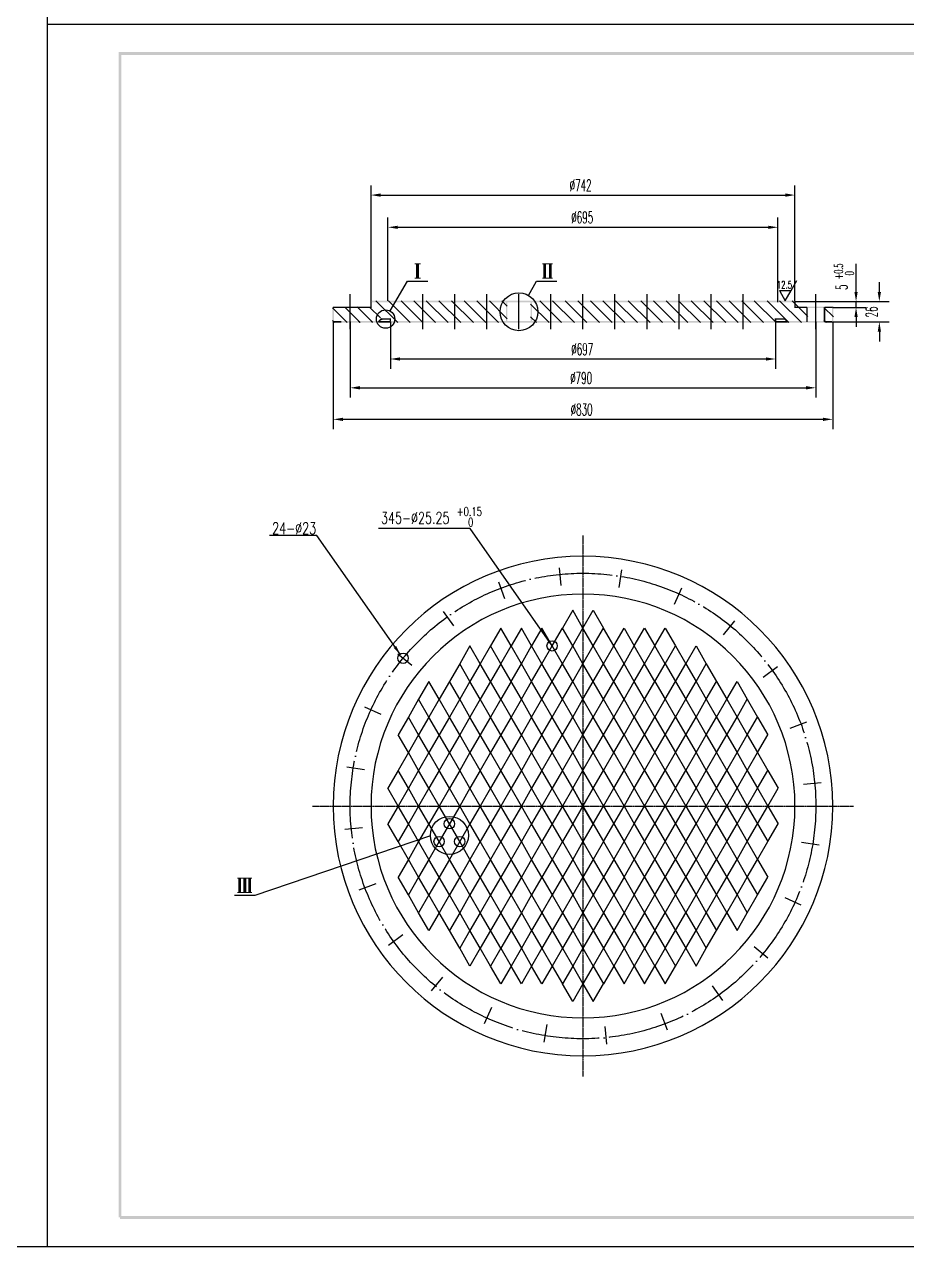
# Model space of a CAD drawing. Header units: millimetres. Extents: x 883 to 5635, y 546 to 4751.
# Drawn here: x 3829 to 4738, y 546 to 1806 of the extents above; entities that cross this region are included whole.
import ezdxf
from ezdxf.enums import TextEntityAlignment as Align

# ---------------------------------------------------------------- set-up
doc = ezdxf.new("R2010")
doc.units = ezdxf.units.MM
for name, pattern in [('CENTER', [2, 1.25, -0.25, 0.25, -0.25]), ('DASHDOT-L', [90, 80, -5, 0, -5]), ('DASHDOT-M', [36, 30, -3, 0, -3])]:
    doc.linetypes.add(name, pattern=pattern)
for name, color, linetype in [('1', 2, 'Continuous'), ('1轮廓实线层', 1, 'Continuous'), ('2', 1, 'Continuous'), ('6', 2, 'Continuous'), ('CDR_DIM', 7, 'Continuous'), ('CDR_DWG1', 1, 'Continuous'), ('CDR_DWG3', 3, 'DASHDOT-M'), ('中心线', 3, 'CENTER')]:
    doc.layers.add(name, color=color, linetype=linetype)
doc.styles.add('HZTXT', font='txt', dxfattribs={"width": 0.75, "bigfont": 'HZTXT'})
doc.styles.get("Standard").update_dxf_attribs({"font": 'txt', "bigfont": 'gbcbig.shx'})

msp = doc.modelspace()

# ---------------------------------------------------------------- linework, layer by layer
for p, q in [((3852.5, 4750.9), (3852.5, 545.9)), ((5634.5, 1805.9), (3852.5, 1805.9)), ((3852.5, 1805.9), (3852.5, 545.9)), ((4686.3, 1536.7), (4686.3, 1559.2)), ((4394.2, 1201.9), (4383.6, 1183.5)), ((4404.8, 1183.5), (4394.2, 1201.9)), ((4404.8, 1183.5), (4415.4, 1201.9)), ((4415.4, 1201.9), (4426, 1183.5)), ((4320.1, 1183.5), (4309.5, 1165.2)), ((4330.7, 1165.2), (4320.1, 1183.5)), ((4341.3, 1183.5), (4330.7, 1165.2)), ((4351.8, 1165.2), (4341.3, 1183.5)), ((4362.4, 1183.5), (4351.8, 1165.2)), ((4373, 1165.2), (4362.4, 1183.5)), ((4373, 1165.2), (4383.6, 1183.5)), ((4394.2, 1165.2), (4383.6, 1183.5)), ((4394.2, 1165.2), (4404.8, 1183.5)), ((4415.4, 1165.2), (4404.8, 1183.5)), ((4415.4, 1165.2), (4426, 1183.5)), ((4436.5, 1165.2), (4426, 1183.5)), ((4436.5, 1165.2), (4447.1, 1183.5)), ((4447.1, 1183.5), (4457.7, 1165.2)), ((4457.7, 1165.2), (4468.3, 1183.5)), ((4468.3, 1183.5), (4478.9, 1165.2)), ((4478.9, 1165.2), (4489.5, 1183.5)), ((4489.5, 1183.5), (4500.1, 1165.2)), ((4288.3, 1165.2), (4277.7, 1146.8)), ((4298.9, 1146.8), (4288.3, 1165.2)), ((4309.5, 1165.2), (4298.9, 1146.8)), ((4320.1, 1146.8), (4309.5, 1165.2)), ((4320.1, 1146.8), (4330.7, 1165.2)), ((4341.3, 1146.8), (4330.7, 1165.2)), ((4341.3, 1146.8), (4351.8, 1165.2)), ((4362.4, 1146.8), (4351.8, 1165.2)), ((4362.4, 1146.8), (4373, 1165.2)), ((4383.6, 1146.8), (4373, 1165.2)), ((4383.6, 1146.8), (4394.2, 1165.2)), ((4404.8, 1146.8), (4394.2, 1165.2)), ((4404.8, 1146.8), (4415.4, 1165.2)), ((4426, 1146.8), (4415.4, 1165.2)), ((4426, 1146.8), (4436.5, 1165.2)), ((4447.1, 1146.8), (4436.5, 1165.2)), ((4447.1, 1146.8), (4457.7, 1165.2)), ((4468.3, 1146.8), (4457.7, 1165.2)), ((4468.3, 1146.8), (4478.9, 1165.2)), ((4489.5, 1146.8), (4478.9, 1165.2)), ((4489.5, 1146.8), (4500.1, 1165.2)), ((4500.1, 1165.2), (4510.7, 1146.8)), ((4510.7, 1146.8), (4521.3, 1165.2)), ((4521.3, 1165.2), (4531.8, 1146.8)), ((4277.7, 1146.8), (4267.1, 1128.5)), ((4288.3, 1128.5), (4277.7, 1146.8)), ((4298.9, 1146.8), (4288.3, 1128.5)), ((4309.5, 1128.5), (4298.9, 1146.8)), ((4320.1, 1146.8), (4309.5, 1128.5)), ((4330.7, 1128.5), (4320.1, 1146.8)), ((4330.7, 1128.5), (4341.3, 1146.8)), ((4351.8, 1128.5), (4341.3, 1146.8)), ((4351.8, 1128.5), (4362.4, 1146.8)), ((4373, 1128.5), (4362.4, 1146.8)), ((4373, 1128.5), (4383.6, 1146.8)), ((4394.2, 1128.5), (4383.6, 1146.8)), ((4394.2, 1128.5), (4404.8, 1146.8)), ((4415.4, 1128.5), (4404.8, 1146.8)), ((4415.4, 1128.5), (4426, 1146.8)), ((4436.5, 1128.5), (4426, 1146.8)), ((4436.5, 1128.5), (4447.1, 1146.8)), ((4457.7, 1128.5), (4447.1, 1146.8)), ((4457.7, 1128.5), (4468.3, 1146.8)), ((4478.9, 1128.5), (4468.3, 1146.8)), ((4478.9, 1128.5), (4489.5, 1146.8)), ((4489.5, 1146.8), (4500.1, 1128.5)), ((4500.1, 1128.5), (4510.7, 1146.8)), ((4510.7, 1146.8), (4521.3, 1128.5)), ((4521.3, 1128.5), (4531.8, 1146.8)), ((4531.8, 1146.8), (4542.4, 1128.5)), ((4246, 1128.5), (4235.4, 1110.2)), ((4256.5, 1110.2), (4246, 1128.5)), ((4267.1, 1128.5), (4256.5, 1110.2)), ((4277.7, 1110.2), (4267.1, 1128.5)), ((4288.3, 1128.5), (4277.7, 1110.2)), ((4298.9, 1110.2), (4288.3, 1128.5)), ((4309.5, 1128.5), (4298.9, 1110.2)), ((4320.1, 1110.2), (4309.5, 1128.5)), ((4330.7, 1128.5), (4320.1, 1110.2)), ((4341.3, 1110.2), (4330.7, 1128.5)), ((4341.3, 1110.2), (4351.8, 1128.5)), ((4362.4, 1110.2), (4351.8, 1128.5)), ((4362.4, 1110.2), (4373, 1128.5)), ((4383.6, 1110.2), (4373, 1128.5)), ((4383.6, 1110.2), (4394.2, 1128.5)), ((4404.8, 1110.2), (4394.2, 1128.5)), ((4404.8, 1110.2), (4415.4, 1128.5)), ((4426, 1110.2), (4415.4, 1128.5)), ((4426, 1110.2), (4436.5, 1128.5)), ((4447.1, 1110.2), (4436.5, 1128.5)), ((4447.1, 1110.2), (4457.7, 1128.5)), ((4468.3, 1110.2), (4457.7, 1128.5)), ((4468.3, 1110.2), (4478.9, 1128.5)), ((4478.9, 1128.5), (4489.5, 1110.2)), ((4489.5, 1110.2), (4500.1, 1128.5)), ((4500.1, 1128.5), (4510.7, 1110.2)), ((4510.7, 1110.2), (4521.3, 1128.5)), ((4521.3, 1128.5), (4531.8, 1110.2)), ((4531.8, 1110.2), (4542.4, 1128.5)), ((4542.4, 1128.5), (4553, 1110.2)), ((4553, 1110.2), (4563.6, 1128.5)), ((4563.6, 1128.5), (4574.2, 1110.2)), ((4235.4, 1110.2), (4224.8, 1091.8)), ((4246, 1091.8), (4235.4, 1110.2)), ((4256.5, 1110.2), (4246, 1091.8)), ((4267.1, 1091.8), (4256.5, 1110.2)), ((4277.7, 1110.2), (4267.1, 1091.8)), ((4288.3, 1091.8), (4277.7, 1110.2)), ((4298.9, 1110.2), (4288.3, 1091.8)), ((4309.5, 1091.8), (4298.9, 1110.2)), ((4320.1, 1110.2), (4309.5, 1091.8)), ((4330.7, 1091.8), (4320.1, 1110.2)), ((4341.3, 1110.2), (4330.7, 1091.8)), ((4351.8, 1091.8), (4341.3, 1110.2)), ((4351.8, 1091.8), (4362.4, 1110.2)), ((4373, 1091.8), (4362.4, 1110.2)), ((4373, 1091.8), (4383.6, 1110.2)), ((4394.2, 1091.8), (4383.6, 1110.2)), ((4394.2, 1091.8), (4404.8, 1110.2)), ((4415.4, 1091.8), (4404.8, 1110.2)), ((4415.4, 1091.8), (4426, 1110.2)), ((4436.5, 1091.8), (4426, 1110.2)), ((4436.5, 1091.8), (4447.1, 1110.2)), ((4457.7, 1091.8), (4447.1, 1110.2)), ((4457.7, 1091.8), (4468.3, 1110.2)), ((4468.3, 1110.2), (4478.9, 1091.8)), ((4478.9, 1091.8), (4489.5, 1110.2)), ((4489.5, 1110.2), (4500.1, 1091.8)), ((4500.1, 1091.8), (4510.7, 1110.2)), ((4510.7, 1110.2), (4521.3, 1091.8)), ((4521.3, 1091.8), (4531.8, 1110.2)), ((4531.8, 1110.2), (4542.4, 1091.8)), ((4542.4, 1091.8), (4553, 1110.2)), ((4553, 1110.2), (4563.6, 1091.8)), ((4563.6, 1091.8), (4574.2, 1110.2)), ((4574.2, 1110.2), (4584.8, 1091.8)), ((4224.8, 1091.8), (4214.2, 1073.5)), ((4235.4, 1073.5), (4224.8, 1091.8)), ((4246, 1091.8), (4235.4, 1073.5)), ((4256.5, 1073.5), (4246, 1091.8)), ((4267.1, 1091.8), (4256.5, 1073.5)), ((4277.7, 1073.5), (4267.1, 1091.8)), ((4288.3, 1091.8), (4277.7, 1073.5)), ((4298.9, 1073.5), (4288.3, 1091.8)), ((4309.5, 1091.8), (4298.9, 1073.5)), ((4320.1, 1073.5), (4309.5, 1091.8)), ((4330.7, 1091.8), (4320.1, 1073.5)), ((4341.3, 1073.5), (4330.7, 1091.8)), ((4351.8, 1091.8), (4341.3, 1073.5)), ((4362.4, 1073.5), (4351.8, 1091.8)), ((4362.4, 1073.5), (4373, 1091.8)), ((4383.6, 1073.5), (4373, 1091.8)), ((4383.6, 1073.5), (4394.2, 1091.8)), ((4404.8, 1073.5), (4394.2, 1091.8)), ((4404.8, 1073.5), (4415.4, 1091.8)), ((4426, 1073.5), (4415.4, 1091.8)), ((4426, 1073.5), (4436.5, 1091.8)), ((4447.1, 1073.5), (4436.5, 1091.8)), ((4447.1, 1073.5), (4457.7, 1091.8)), ((4457.7, 1091.8), (4468.3, 1073.5)), ((4468.3, 1073.5), (4478.9, 1091.8)), ((4478.9, 1091.8), (4489.5, 1073.5)), ((4489.5, 1073.5), (4500.1, 1091.8)), ((4500.1, 1091.8), (4510.7, 1073.5)), ((4510.7, 1073.5), (4521.3, 1091.8)), ((4521.3, 1091.8), (4531.8, 1073.5)), ((4531.8, 1073.5), (4542.4, 1091.8)), ((4542.4, 1091.8), (4553, 1073.5)), ((4553, 1073.5), (4563.6, 1091.8)), ((4563.6, 1091.8), (4574.2, 1073.5)), ((4574.2, 1073.5), (4584.8, 1091.8)), ((4584.8, 1091.8), (4595.4, 1073.5)), ((4224.8, 1055.1), (4214.2, 1073.5)), ((4235.4, 1073.5), (4224.8, 1055.1)), ((4246, 1055.1), (4235.4, 1073.5)), ((4256.5, 1073.5), (4246, 1055.1)), ((4267.1, 1055.1), (4256.5, 1073.5)), ((4277.7, 1073.5), (4267.1, 1055.1)), ((4288.3, 1055.1), (4277.7, 1073.5)), ((4298.9, 1073.5), (4288.3, 1055.1)), ((4309.5, 1055.1), (4298.9, 1073.5)), ((4320.1, 1073.5), (4309.5, 1055.1)), ((4330.7, 1055.1), (4320.1, 1073.5)), ((4341.3, 1073.5), (4330.7, 1055.1)), ((4351.8, 1055.1), (4341.3, 1073.5)), ((4362.4, 1073.5), (4351.8, 1055.1)), ((4373, 1055.1), (4362.4, 1073.5)), ((4373, 1055.1), (4383.6, 1073.5)), ((4394.2, 1055.1), (4383.6, 1073.5)), ((4394.2, 1055.1), (4404.8, 1073.5)), ((4415.4, 1055.1), (4404.8, 1073.5)), ((4415.4, 1055.1), (4426, 1073.5)), ((4436.5, 1055.1), (4426, 1073.5)), ((4436.5, 1055.1), (4447.1, 1073.5)), ((4447.1, 1073.5), (4457.7, 1055.1)), ((4457.7, 1055.1), (4468.3, 1073.5)), ((4468.3, 1073.5), (4478.9, 1055.1)), ((4478.9, 1055.1), (4489.5, 1073.5)), ((4489.5, 1073.5), (4500.1, 1055.1)), ((4500.1, 1055.1), (4510.7, 1073.5)), ((4510.7, 1073.5), (4521.3, 1055.1)), ((4521.3, 1055.1), (4531.8, 1073.5)), ((4531.8, 1073.5), (4542.4, 1055.1)), ((4542.4, 1055.1), (4553, 1073.5)), ((4553, 1073.5), (4563.6, 1055.1)), ((4563.6, 1055.1), (4574.2, 1073.5)), ((4574.2, 1073.5), (4584.8, 1055.1)), ((4584.8, 1055.1), (4595.4, 1073.5)), ((4224.8, 1055.1), (4214.2, 1036.8)), ((4235.4, 1036.8), (4224.8, 1055.1)), ((4246, 1055.1), (4235.4, 1036.8)), ((4256.5, 1036.8), (4246, 1055.1)), ((4267.1, 1055.1), (4256.5, 1036.8)), ((4277.7, 1036.8), (4267.1, 1055.1)), ((4288.3, 1055.1), (4277.7, 1036.8)), ((4298.9, 1036.8), (4288.3, 1055.1)), ((4309.5, 1055.1), (4298.9, 1036.8)), ((4320.1, 1036.8), (4309.5, 1055.1)), ((4330.7, 1055.1), (4320.1, 1036.8)), ((4341.3, 1036.8), (4330.7, 1055.1)), ((4351.8, 1055.1), (4341.3, 1036.8)), ((4362.4, 1036.8), (4351.8, 1055.1)), ((4373, 1055.1), (4362.4, 1036.8)), ((4383.6, 1036.8), (4373, 1055.1)), ((4383.6, 1036.8), (4394.2, 1055.1)), ((4404.8, 1036.8), (4394.2, 1055.1)), ((4404.8, 1036.8), (4415.4, 1055.1)), ((4426, 1036.8), (4415.4, 1055.1)), ((4426, 1036.8), (4436.5, 1055.1)), ((4436.5, 1055.1), (4447.1, 1036.8)), ((4447.1, 1036.8), (4457.7, 1055.1)), ((4457.7, 1055.1), (4468.3, 1036.8)), ((4468.3, 1036.8), (4478.9, 1055.1)), ((4478.9, 1055.1), (4489.5, 1036.8)), ((4489.5, 1036.8), (4500.1, 1055.1)), ((4500.1, 1055.1), (4510.7, 1036.8)), ((4510.7, 1036.8), (4521.3, 1055.1)), ((4521.3, 1055.1), (4531.8, 1036.8)), ((4531.8, 1036.8), (4542.4, 1055.1)), ((4542.4, 1055.1), (4553, 1036.8)), ((4553, 1036.8), (4563.6, 1055.1)), ((4563.6, 1055.1), (4574.2, 1036.8)), ((4574.2, 1036.8), (4584.8, 1055.1)), ((4584.8, 1055.1), (4595.4, 1036.8)), ((4214.2, 1036.8), (4203.6, 1018.5)), ((4224.8, 1018.5), (4214.2, 1036.8)), ((4235.4, 1036.8), (4224.8, 1018.5)), ((4246, 1018.5), (4235.4, 1036.8)), ((4256.5, 1036.8), (4246, 1018.5)), ((4267.1, 1018.5), (4256.5, 1036.8)), ((4277.7, 1036.8), (4267.1, 1018.5)), ((4288.3, 1018.5), (4277.7, 1036.8)), ((4298.9, 1036.8), (4288.3, 1018.5)), ((4309.5, 1018.5), (4298.9, 1036.8)), ((4320.1, 1036.8), (4309.5, 1018.5)), ((4330.7, 1018.5), (4320.1, 1036.8)), ((4341.3, 1036.8), (4330.7, 1018.5)), ((4351.8, 1018.5), (4341.3, 1036.8)), ((4362.4, 1036.8), (4351.8, 1018.5)), ((4373, 1018.5), (4362.4, 1036.8)), ((4383.6, 1036.8), (4373, 1018.5)), ((4394.2, 1018.5), (4383.6, 1036.8)), ((4394.2, 1018.5), (4404.8, 1036.8)), ((4415.4, 1018.5), (4404.8, 1036.8)), ((4415.4, 1018.5), (4426, 1036.8)), ((4426, 1036.8), (4436.5, 1018.5)), ((4436.5, 1018.5), (4447.1, 1036.8)), ((4447.1, 1036.8), (4457.7, 1018.5)), ((4457.7, 1018.5), (4468.3, 1036.8)), ((4468.3, 1036.8), (4478.9, 1018.5)), ((4478.9, 1018.5), (4489.5, 1036.8)), ((4489.5, 1036.8), (4500.1, 1018.5)), ((4500.1, 1018.5), (4510.7, 1036.8)), ((4510.7, 1036.8), (4521.3, 1018.5)), ((4521.3, 1018.5), (4531.8, 1036.8)), ((4531.8, 1036.8), (4542.4, 1018.5)), ((4542.4, 1018.5), (4553, 1036.8)), ((4553, 1036.8), (4563.6, 1018.5)), ((4563.6, 1018.5), (4574.2, 1036.8)), ((4574.2, 1036.8), (4584.8, 1018.5)), ((4584.8, 1018.5), (4595.4, 1036.8)), ((4595.4, 1036.8), (4606, 1018.5)), ((4214.2, 1000.1), (4203.6, 1018.5)), ((4224.8, 1018.5), (4214.2, 1000.1)), ((4235.4, 1000.1), (4224.8, 1018.5)), ((4246, 1018.5), (4235.4, 1000.1)), ((4256.5, 1000.1), (4246, 1018.5)), ((4267.1, 1018.5), (4256.5, 1000.1)), ((4277.7, 1000.1), (4267.1, 1018.5)), ((4288.3, 1018.5), (4277.7, 1000.1)), ((4298.9, 1000.1), (4288.3, 1018.5)), ((4309.5, 1018.5), (4298.9, 1000.1)), ((4320.1, 1000.1), (4309.5, 1018.5)), ((4330.7, 1018.5), (4320.1, 1000.1)), ((4341.3, 1000.1), (4330.7, 1018.5)), ((4351.8, 1018.5), (4341.3, 1000.1)), ((4362.4, 1000.1), (4351.8, 1018.5)), ((4373, 1018.5), (4362.4, 1000.1)), ((4383.6, 1000.1), (4373, 1018.5)), ((4394.2, 1018.5), (4383.6, 1000.1)), ((4404.8, 1000.1), (4394.2, 1018.5)), ((4394.2, 1018.5), (4404.8, 1000.1)), ((4404.8, 1000.1), (4394.2, 1018.5)), ((4404.8, 1000.1), (4415.4, 1018.5)), ((4415.4, 1018.5), (4404.8, 1000.1)), ((4404.8, 1000.1), (4415.4, 1018.5)), ((4415.4, 1018.5), (4426, 1000.1)), ((4426, 1000.1), (4436.5, 1018.5)), ((4436.5, 1018.5), (4447.1, 1000.1)), ((4447.1, 1000.1), (4457.7, 1018.5)), ((4457.7, 1018.5), (4468.3, 1000.1)), ((4468.3, 1000.1), (4478.9, 1018.5)), ((4478.9, 1018.5), (4489.5, 1000.1)), ((4489.5, 1000.1), (4500.1, 1018.5)), ((4500.1, 1018.5), (4510.7, 1000.1)), ((4510.7, 1000.1), (4521.3, 1018.5)), ((4521.3, 1018.5), (4531.8, 1000.1)), ((4531.8, 1000.1), (4542.4, 1018.5)), ((4542.4, 1018.5), (4553, 1000.1)), ((4553, 1000.1), (4563.6, 1018.5)), ((4563.6, 1018.5), (4574.2, 1000.1)), ((4574.2, 1000.1), (4584.8, 1018.5)), ((4584.8, 1018.5), (4595.4, 1000.1)), ((4595.4, 1000.1), (4606, 1018.5)), ((4214.2, 1000.1), (4203.6, 981.8)), ((4224.8, 981.8), (4214.2, 1000.1)), ((4235.4, 1000.1), (4224.8, 981.8)), ((4246, 981.8), (4235.4, 1000.1)), ((4256.5, 1000.1), (4246, 981.8)), ((4267.1, 981.8), (4256.5, 1000.1)), ((4277.7, 1000.1), (4267.1, 981.8)), ((4288.3, 981.8), (4277.7, 1000.1)), ((4298.9, 1000.1), (4288.3, 981.8)), ((4309.5, 981.8), (4298.9, 1000.1)), ((4320.1, 1000.1), (4309.5, 981.8)), ((4330.7, 981.8), (4320.1, 1000.1)), ((4341.3, 1000.1), (4330.7, 981.8)), ((4351.8, 981.8), (4341.3, 1000.1)), ((4362.4, 1000.1), (4351.8, 981.8)), ((4373, 981.8), (4362.4, 1000.1)), ((4383.6, 1000.1), (4373, 981.8)), ((4394.2, 981.8), (4383.6, 1000.1)), ((4404.8, 1000.1), (4394.2, 981.8)), ((4394.2, 981.8), (4404.8, 1000.1)), ((4404.8, 1000.1), (4394.2, 981.8)), ((4404.8, 1000.1), (4415.4, 981.8)), ((4415.4, 981.8), (4404.8, 1000.1)), ((4404.8, 1000.1), (4415.4, 981.8)), ((4415.4, 981.8), (4426, 1000.1)), ((4426, 1000.1), (4436.5, 981.8)), ((4436.5, 981.8), (4447.1, 1000.1)), ((4447.1, 1000.1), (4457.7, 981.8)), ((4457.7, 981.8), (4468.3, 1000.1)), ((4468.3, 1000.1), (4478.9, 981.8)), ((4478.9, 981.8), (4489.5, 1000.1)), ((4489.5, 1000.1), (4500.1, 981.8)), ((4500.1, 981.8), (4510.7, 1000.1)), ((4510.7, 1000.1), (4521.3, 981.8)), ((4521.3, 981.8), (4531.8, 1000.1)), ((4531.8, 1000.1), (4542.4, 981.8)), ((4542.4, 981.8), (4553, 1000.1)), ((4553, 1000.1), (4563.6, 981.8)), ((4563.6, 981.8), (4574.2, 1000.1)), ((4574.2, 1000.1), (4584.8, 981.8)), ((4584.8, 981.8), (4595.4, 1000.1)), ((4595.4, 1000.1), (4606, 981.8)), ((4214.2, 963.4), (4203.6, 981.8)), ((4224.8, 981.8), (4214.2, 963.4)), ((4235.4, 963.4), (4224.8, 981.8)), ((4246, 981.8), (4235.4, 963.4)), ((4256.5, 963.4), (4246, 981.8)), ((4267.1, 981.8), (4256.5, 963.4)), ((4277.7, 963.4), (4267.1, 981.8)), ((4288.3, 981.8), (4277.7, 963.4)), ((4298.9, 963.4), (4288.3, 981.8)), ((4309.5, 981.8), (4298.9, 963.4)), ((4320.1, 963.4), (4309.5, 981.8)), ((4330.7, 981.8), (4320.1, 963.4)), ((4341.3, 963.4), (4330.7, 981.8)), ((4351.8, 981.8), (4341.3, 963.4)), ((4362.4, 963.4), (4351.8, 981.8)), ((4373, 981.8), (4362.4, 963.4)), ((4383.6, 963.4), (4373, 981.8)), ((4394.2, 981.8), (4383.6, 963.4)), ((4394.2, 981.8), (4404.8, 963.4)), ((4415.4, 981.8), (4404.8, 963.4)), ((4415.4, 981.8), (4426, 963.4)), ((4426, 963.4), (4436.5, 981.8)), ((4436.5, 981.8), (4447.1, 963.4)), ((4447.1, 963.4), (4457.7, 981.8)), ((4457.7, 981.8), (4468.3, 963.4)), ((4468.3, 963.4), (4478.9, 981.8)), ((4478.9, 981.8), (4489.5, 963.4)), ((4489.5, 963.4), (4500.1, 981.8)), ((4500.1, 981.8), (4510.7, 963.4)), ((4510.7, 963.4), (4521.3, 981.8)), ((4521.3, 981.8), (4531.8, 963.4)), ((4531.8, 963.4), (4542.4, 981.8)), ((4542.4, 981.8), (4553, 963.4)), ((4553, 963.4), (4563.6, 981.8)), ((4563.6, 981.8), (4574.2, 963.4)), ((4574.2, 963.4), (4584.8, 981.8)), ((4584.8, 981.8), (4595.4, 963.4)), ((4595.4, 963.4), (4606, 981.8)), ((4224.8, 945.1), (4214.2, 963.4)), ((4235.4, 963.4), (4224.8, 945.1)), ((4246, 945.1), (4235.4, 963.4)), ((4256.5, 963.4), (4246, 945.1)), ((4267.1, 945.1), (4256.5, 963.4)), ((4277.7, 963.4), (4267.1, 945.1)), ((4288.3, 945.1), (4277.7, 963.4)), ((4298.9, 963.4), (4288.3, 945.1)), ((4309.5, 945.1), (4298.9, 963.4)), ((4320.1, 963.4), (4309.5, 945.1)), ((4330.7, 945.1), (4320.1, 963.4)), ((4341.3, 963.4), (4330.7, 945.1)), ((4351.8, 945.1), (4341.3, 963.4)), ((4362.4, 963.4), (4351.8, 945.1)), ((4373, 945.1), (4362.4, 963.4)), ((4383.6, 963.4), (4373, 945.1)), ((4383.6, 963.4), (4394.2, 945.1)), ((4404.8, 963.4), (4394.2, 945.1)), ((4404.8, 963.4), (4415.4, 945.1)), ((4426, 963.4), (4415.4, 945.1)), ((4426, 963.4), (4436.5, 945.1)), ((4436.5, 945.1), (4447.1, 963.4)), ((4447.1, 963.4), (4457.7, 945.1)), ((4457.7, 945.1), (4468.3, 963.4)), ((4468.3, 963.4), (4478.9, 945.1)), ((4478.9, 945.1), (4489.5, 963.4)), ((4489.5, 963.4), (4500.1, 945.1)), ((4500.1, 945.1), (4510.7, 963.4)), ((4510.7, 963.4), (4521.3, 945.1)), ((4521.3, 945.1), (4531.8, 963.4)), ((4531.8, 963.4), (4542.4, 945.1)), ((4542.4, 945.1), (4553, 963.4)), ((4553, 963.4), (4563.6, 945.1)), ((4563.6, 945.1), (4574.2, 963.4)), ((4574.2, 963.4), (4584.8, 945.1)), ((4584.8, 945.1), (4595.4, 963.4)), ((4224.8, 945.1), (4214.2, 926.8)), ((4235.4, 926.8), (4224.8, 945.1)), ((4246, 945.1), (4235.4, 926.8)), ((4256.5, 926.8), (4246, 945.1)), ((4267.1, 945.1), (4256.5, 926.8)), ((4277.7, 926.8), (4267.1, 945.1)), ((4288.3, 945.1), (4277.7, 926.8)), ((4298.9, 926.8), (4288.3, 945.1)), ((4309.5, 945.1), (4298.9, 926.8)), ((4320.1, 926.8), (4309.5, 945.1)), ((4330.7, 945.1), (4320.1, 926.8)), ((4341.3, 926.8), (4330.7, 945.1)), ((4351.8, 945.1), (4341.3, 926.8)), ((4362.4, 926.8), (4351.8, 945.1)), ((4373, 945.1), (4362.4, 926.8)), ((4373, 945.1), (4383.6, 926.8)), ((4394.2, 945.1), (4383.6, 926.8)), ((4394.2, 945.1), (4404.8, 926.8)), ((4415.4, 945.1), (4404.8, 926.8)), ((4415.4, 945.1), (4426, 926.8)), ((4436.5, 945.1), (4426, 926.8)), ((4436.5, 945.1), (4447.1, 926.8)), ((4447.1, 926.8), (4457.7, 945.1)), ((4457.7, 945.1), (4468.3, 926.8)), ((4468.3, 926.8), (4478.9, 945.1)), ((4478.9, 945.1), (4489.5, 926.8)), ((4489.5, 926.8), (4500.1, 945.1)), ((4500.1, 945.1), (4510.7, 926.8)), ((4510.7, 926.8), (4521.3, 945.1)), ((4521.3, 945.1), (4531.8, 926.8)), ((4531.8, 926.8), (4542.4, 945.1)), ((4542.4, 945.1), (4553, 926.8)), ((4553, 926.8), (4563.6, 945.1)), ((4563.6, 945.1), (4574.2, 926.8)), ((4574.2, 926.8), (4584.8, 945.1)), ((4584.8, 945.1), (4595.4, 926.8)), ((4224.8, 908.4), (4214.2, 926.8)), ((4235.4, 926.8), (4224.8, 908.4)), ((4246, 908.4), (4235.4, 926.8)), ((4256.5, 926.8), (4246, 908.4)), ((4267.1, 908.4), (4256.5, 926.8)), ((4277.7, 926.8), (4267.1, 908.4)), ((4288.3, 908.4), (4277.7, 926.8)), ((4298.9, 926.8), (4288.3, 908.4)), ((4309.5, 908.4), (4298.9, 926.8)), ((4320.1, 926.8), (4309.5, 908.4)), ((4330.7, 908.4), (4320.1, 926.8)), ((4341.3, 926.8), (4330.7, 908.4)), ((4351.8, 908.4), (4341.3, 926.8)), ((4362.4, 926.8), (4351.8, 908.4)), ((4362.4, 926.8), (4373, 908.4)), ((4383.6, 926.8), (4373, 908.4)), ((4383.6, 926.8), (4394.2, 908.4)), ((4404.8, 926.8), (4394.2, 908.4)), ((4404.8, 926.8), (4415.4, 908.4)), ((4426, 926.8), (4415.4, 908.4)), ((4426, 926.8), (4436.5, 908.4)), ((4447.1, 926.8), (4436.5, 908.4)), ((4447.1, 926.8), (4457.7, 908.4)), ((4457.7, 908.4), (4468.3, 926.8)), ((4468.3, 926.8), (4478.9, 908.4)), ((4478.9, 908.4), (4489.5, 926.8)), ((4489.5, 926.8), (4500.1, 908.4)), ((4500.1, 908.4), (4510.7, 926.8)), ((4510.7, 926.8), (4521.3, 908.4)), ((4521.3, 908.4), (4531.8, 926.8)), ((4531.8, 926.8), (4542.4, 908.4)), ((4542.4, 908.4), (4553, 926.8)), ((4553, 926.8), (4563.6, 908.4)), ((4563.6, 908.4), (4574.2, 926.8)), ((4574.2, 926.8), (4584.8, 908.4)), ((4584.8, 908.4), (4595.4, 926.8)), ((4235.4, 890.1), (4224.8, 908.4)), ((4246, 908.4), (4235.4, 890.1)), ((4256.5, 890.1), (4246, 908.4)), ((4267.1, 908.4), (4256.5, 890.1)), ((4277.7, 890.1), (4267.1, 908.4)), ((4288.3, 908.4), (4277.7, 890.1)), ((4298.9, 890.1), (4288.3, 908.4)), ((4309.5, 908.4), (4298.9, 890.1)), ((4320.1, 890.1), (4309.5, 908.4)), ((4330.7, 908.4), (4320.1, 890.1)), ((4341.3, 890.1), (4330.7, 908.4)), ((4351.8, 908.4), (4341.3, 890.1)), ((4351.8, 908.4), (4362.4, 890.1)), ((4373, 908.4), (4362.4, 890.1)), ((4373, 908.4), (4383.6, 890.1)), ((4394.2, 908.4), (4383.6, 890.1)), ((4394.2, 908.4), (4404.8, 890.1)), ((4415.4, 908.4), (4404.8, 890.1)), ((4415.4, 908.4), (4426, 890.1)), ((4436.5, 908.4), (4426, 890.1)), ((4436.5, 908.4), (4447.1, 890.1)), ((4457.7, 908.4), (4447.1, 890.1)), ((4457.7, 908.4), (4468.3, 890.1)), ((4468.3, 890.1), (4478.9, 908.4)), ((4478.9, 908.4), (4489.5, 890.1)), ((4489.5, 890.1), (4500.1, 908.4)), ((4500.1, 908.4), (4510.7, 890.1)), ((4510.7, 890.1), (4521.3, 908.4)), ((4521.3, 908.4), (4531.8, 890.1)), ((4531.8, 890.1), (4542.4, 908.4)), ((4542.4, 908.4), (4553, 890.1)), ((4553, 890.1), (4563.6, 908.4)), ((4563.6, 908.4), (4574.2, 890.1)), ((4574.2, 890.1), (4584.8, 908.4)), ((4246, 871.7), (4235.4, 890.1)), ((4256.5, 890.1), (4246, 871.7)), ((4267.1, 871.7), (4256.5, 890.1)), ((4277.7, 890.1), (4267.1, 871.7)), ((4288.3, 871.7), (4277.7, 890.1)), ((4298.9, 890.1), (4288.3, 871.7)), ((4309.5, 871.7), (4298.9, 890.1)), ((4320.1, 890.1), (4309.5, 871.7)), ((4330.7, 871.7), (4320.1, 890.1)), ((4341.3, 890.1), (4330.7, 871.7)), ((4341.3, 890.1), (4351.8, 871.7)), ((4362.4, 890.1), (4351.8, 871.7)), ((4362.4, 890.1), (4373, 871.7)), ((4383.6, 890.1), (4373, 871.7)), ((4383.6, 890.1), (4394.2, 871.7)), ((4404.8, 890.1), (4394.2, 871.7)), ((4404.8, 890.1), (4415.4, 871.7)), ((4426, 890.1), (4415.4, 871.7)), ((4426, 890.1), (4436.5, 871.7)), ((4447.1, 890.1), (4436.5, 871.7)), ((4447.1, 890.1), (4457.7, 871.7)), ((4468.3, 890.1), (4457.7, 871.7)), ((4468.3, 890.1), (4478.9, 871.7)), ((4478.9, 871.7), (4489.5, 890.1)), ((4489.5, 890.1), (4500.1, 871.7)), ((4500.1, 871.7), (4510.7, 890.1)), ((4510.7, 890.1), (4521.3, 871.7)), ((4521.3, 871.7), (4531.8, 890.1)), ((4531.8, 890.1), (4542.4, 871.7)), ((4542.4, 871.7), (4553, 890.1)), ((4553, 890.1), (4563.6, 871.7)), ((4563.6, 871.7), (4574.2, 890.1)), ((4277.7, 853.4), (4267.1, 871.7)), ((4288.3, 871.7), (4277.7, 853.4)), ((4298.9, 853.4), (4288.3, 871.7)), ((4309.5, 871.7), (4298.9, 853.4)), ((4320.1, 853.4), (4309.5, 871.7)), ((4330.7, 871.7), (4320.1, 853.4)), ((4330.7, 871.7), (4341.3, 853.4)), ((4351.8, 871.7), (4341.3, 853.4)), ((4351.8, 871.7), (4362.4, 853.4)), ((4373, 871.7), (4362.4, 853.4)), ((4373, 871.7), (4383.6, 853.4)), ((4394.2, 871.7), (4383.6, 853.4)), ((4394.2, 871.7), (4404.8, 853.4)), ((4415.4, 871.7), (4404.8, 853.4)), ((4415.4, 871.7), (4426, 853.4)), ((4436.5, 871.7), (4426, 853.4)), ((4436.5, 871.7), (4447.1, 853.4)), ((4457.7, 871.7), (4447.1, 853.4)), ((4457.7, 871.7), (4468.3, 853.4)), ((4478.9, 871.7), (4468.3, 853.4)), ((4478.9, 871.7), (4489.5, 853.4)), ((4489.5, 853.4), (4500.1, 871.7)), ((4500.1, 871.7), (4510.7, 853.4)), ((4510.7, 853.4), (4521.3, 871.7)), ((4521.3, 871.7), (4531.8, 853.4)), ((4531.8, 853.4), (4542.4, 871.7)), ((4288.3, 835.1), (4277.7, 853.4)), ((4298.9, 853.4), (4288.3, 835.1)), ((4309.5, 835.1), (4298.9, 853.4)), ((4320.1, 853.4), (4309.5, 835.1)), ((4320.1, 853.4), (4330.7, 835.1)), ((4341.3, 853.4), (4330.7, 835.1)), ((4341.3, 853.4), (4351.8, 835.1)), ((4362.4, 853.4), (4351.8, 835.1)), ((4362.4, 853.4), (4373, 835.1)), ((4383.6, 853.4), (4373, 835.1)), ((4383.6, 853.4), (4394.2, 835.1)), ((4404.8, 853.4), (4394.2, 835.1)), ((4404.8, 853.4), (4415.4, 835.1)), ((4426, 853.4), (4415.4, 835.1)), ((4426, 853.4), (4436.5, 835.1)), ((4447.1, 853.4), (4436.5, 835.1)), ((4447.1, 853.4), (4457.7, 835.1)), ((4468.3, 853.4), (4457.7, 835.1)), ((4468.3, 853.4), (4478.9, 835.1)), ((4489.5, 853.4), (4478.9, 835.1)), ((4489.5, 853.4), (4500.1, 835.1)), ((4500.1, 835.1), (4510.7, 853.4)), ((4510.7, 853.4), (4521.3, 835.1)), ((4521.3, 835.1), (4531.8, 853.4)), ((4320.1, 816.7), (4309.5, 835.1)), ((4330.7, 835.1), (4320.1, 816.7)), ((4341.3, 816.7), (4330.7, 835.1)), ((4351.8, 835.1), (4341.3, 816.7)), ((4362.4, 816.7), (4351.8, 835.1)), ((4373, 835.1), (4362.4, 816.7)), ((4373, 835.1), (4383.6, 816.7)), ((4394.2, 835.1), (4383.6, 816.7)), ((4394.2, 835.1), (4404.8, 816.7)), ((4415.4, 835.1), (4404.8, 816.7)), ((4415.4, 835.1), (4426, 816.7)), ((4436.5, 835.1), (4426, 816.7)), ((4436.5, 835.1), (4447.1, 816.7)), ((4447.1, 816.7), (4457.7, 835.1)), ((4457.7, 835.1), (4468.3, 816.7)), ((4468.3, 816.7), (4478.9, 835.1)), ((4478.9, 835.1), (4489.5, 816.7)), ((4489.5, 816.7), (4500.1, 835.1)), ((4394.2, 798.4), (4383.6, 816.7)), ((4404.8, 816.7), (4394.2, 798.4)), ((4404.8, 816.7), (4415.4, 798.4)), ((4415.4, 798.4), (4426, 816.7)), ((3852.5, 545.9), (5634.5, 545.9))]:
    msp.add_line(p, q)
at = {"color": 0, "linetype": 'ByBlock'}
for p, q in [((4186.3, 1520.3), (4186.3, 1640)), ((4623.3, 1520.3), (4623.3, 1640)), ((4196.3, 1630), (4613.3, 1630)), ((4203.8, 1521), (4203.8, 1606.8)), ((4605.8, 1519.5), (4605.8, 1606.8)), ((4213.8, 1596.8), (4595.8, 1596.8)), ((4686.3, 1530.2), (4686.3, 1540.2)), ((4710.3, 1530.2), (4710.3, 1540.2)), ((4623.3, 1520.2), (4696.3, 1520.2)), ((4662.3, 1520.2), (4720.3, 1520.2)), ((4662.3, 1514.2), (4696.3, 1514.2)), ((4686.3, 1514.2), (4686.3, 1520.2)), ((4686.3, 1504.2), (4686.3, 1494.2)), ((4147.3, 1499.2), (4147.3, 1388.8)), ((4164.8, 1499.2), (4164.8, 1421.3)), ((4206.3, 1499.2), (4206.3, 1451)), ((4603.3, 1499.2), (4603.3, 1451)), ((4644.8, 1499.2), (4644.8, 1421.3)), ((4662.3, 1499.2), (4662.3, 1388.8)), ((4662.3, 1499.2), (4720.3, 1499.2)), ((4710.3, 1489.2), (4710.3, 1479.2)), ((4216.3, 1461), (4593.3, 1461)), ((4174.8, 1431.3), (4634.8, 1431.3)), ((4157.3, 1398.8), (4652.3, 1398.8))]:
    msp.add_line(p, q, dxfattribs=at)
at = {"color": 0}
for p, q in [((4161.8, 1498.5), (4146.5, 1513.7)), ((4175, 1498.7), (4159.9, 1513.9)), ((4187.7, 1499.1), (4172, 1514.9)), ((4196.2, 1503.3), (4184.9, 1514.6)), ((4213.8, 1498.5), (4191.3, 1521)), ((4226.8, 1498.5), (4204.3, 1521)), ((4239.8, 1498.5), (4217.3, 1521)), ((4252.8, 1498.5), (4230.3, 1521)), ((4265.8, 1498.5), (4243.3, 1521)), ((4278.8, 1498.5), (4256.3, 1521)), ((4291.8, 1498.5), (4269.3, 1521)), ((4304.8, 1498.5), (4282.3, 1521)), ((4317.8, 1498.5), (4295.3, 1521)), ((4326.8, 1502.5), (4308.3, 1521)), ((4326.8, 1515.5), (4321.3, 1521)), ((4148.7, 1498.5), (4146.5, 1500.7)), ((4174.8, 1498.5), (4173.3, 1500)), ((4187.8, 1498.5), (4186.3, 1500)), ((4197.8, 1501.5), (4196.4, 1502.9))]:
    msp.add_line(p, q, dxfattribs=at)
at = {"color": 0, "lineweight": 0}
for p, q in [((4369.8, 1498.5), (4350.7, 1517.6)), ((4382.8, 1498.5), (4360.3, 1521)), ((4395.9, 1498.5), (4373.4, 1521)), ((4408.9, 1498.5), (4386.4, 1521)), ((4421.9, 1498.5), (4399.4, 1521)), ((4434.9, 1498.5), (4412.4, 1521)), ((4447.9, 1498.5), (4425.4, 1521)), ((4460.9, 1498.5), (4438.4, 1521)), ((4473.9, 1498.5), (4451.4, 1521)), ((4486.9, 1498.5), (4464.4, 1521)), ((4499.9, 1498.5), (4477.4, 1521)), ((4512.9, 1498.5), (4490.4, 1521)), ((4525.9, 1498.5), (4503.4, 1521)), ((4538.9, 1498.5), (4516.4, 1521)), ((4551.9, 1498.5), (4529.4, 1521)), ((4564.9, 1498.5), (4542.4, 1521)), ((4577.9, 1498.5), (4555.4, 1521)), ((4590.9, 1498.5), (4568.4, 1521)), ((4603.9, 1498.5), (4581.4, 1521)), ((4617, 1498.5), (4594.5, 1521)), ((4630, 1498.5), (4607.5, 1521)), ((4636.5, 1504.9), (4620.5, 1521)), ((4663, 1504.4), (4653.2, 1514.2)), ((4356.8, 1498.5), (4350.7, 1504.6)), ((4656, 1498.5), (4653, 1501.4))]:
    msp.add_line(p, q, dxfattribs=at)
at = {"color": 0, "linetype": 'ByBlock'}
for points in [[(4196.3, 1631.7), (4196.3, 1628.3), (4186.3, 1630)], [(4613.3, 1631.7), (4613.3, 1628.3), (4623.3, 1630)], [(4213.8, 1598.4), (4213.8, 1595.1), (4203.8, 1596.8)], [(4595.8, 1598.4), (4595.8, 1595.1), (4605.8, 1596.8)], [(4684.6, 1530.2), (4688, 1530.2), (4686.3, 1520.2)], [(4708.6, 1530.2), (4712, 1530.2), (4710.3, 1520.2)], [(4684.6, 1504.2), (4688, 1504.2), (4686.3, 1514.2)], [(4708.6, 1489.2), (4712, 1489.2), (4710.3, 1499.2)], [(4216.3, 1462.7), (4216.3, 1459.3), (4206.3, 1461)], [(4593.3, 1462.7), (4593.3, 1459.3), (4603.3, 1461)], [(4174.8, 1433), (4174.8, 1429.6), (4164.8, 1431.3)], [(4634.8, 1433), (4634.8, 1429.6), (4644.8, 1431.3)], [(4157.3, 1400.4), (4157.3, 1397.1), (4147.3, 1398.8)], [(4652.3, 1400.4), (4652.3, 1397.1), (4662.3, 1398.8)]]:
    msp.add_solid(points, dxfattribs=at)
for points in [[(5603, 1774.4), (5606, 1777.4), (3929, 1774.4), (3926, 1777.4)], [(3929, 1774.4), (3926, 1777.4), (3929, 575.9), (3926, 575.9)], [(4148, 1500), (4146.5, 1498.5), (4148, 1513.5), (4146.5, 1515)], [(4187, 1519.5), (4185.5, 1521), (4326.1, 1519.5), (4326.1, 1521)], [(4187, 1513.5), (4185.5, 1515), (4187, 1519.5), (4185.5, 1521)], [(4325.3, 1499.2), (4326.8, 1499.2), (4325.3, 1520.2), (4326.8, 1520.2)], [(4326.1, 1519.5), (4326.1, 1521), (4351.5, 1519.5), (4351.5, 1521)], [(4350.7, 1499.2), (4352.2, 1499.2), (4350.7, 1520.2), (4352.2, 1520.2)], [(4351.5, 1519.5), (4351.5, 1521), (4404.8, 1519.5), (4404.8, 1521)], [(4458.1, 1519.5), (4458.1, 1521), (4404.8, 1519.5), (4404.8, 1521)], [(4483.5, 1519.5), (4483.5, 1521), (4458.1, 1519.5), (4458.1, 1521)], [(4622.5, 1519.5), (4624, 1521), (4483.5, 1519.5), (4483.5, 1521)], [(4622.5, 1513.5), (4624, 1515), (4622.5, 1519.5), (4624, 1521)], [(4635.8, 1513.5), (4635.8, 1515), (4622.5, 1513.5), (4624, 1515)], [(4635, 1499.2), (4636.5, 1499.2), (4635, 1514.2), (4636.5, 1514.2)], [(4653.8, 1513.5), (4653.8, 1515), (4635.8, 1513.5), (4635.8, 1515)], [(4653, 1499.2), (4654.5, 1499.2), (4653, 1514.2), (4654.5, 1514.2)], [(4661.5, 1513.5), (4663, 1515), (4653.8, 1513.5), (4653.8, 1515)], [(4661.5, 1500), (4663, 1498.5), (4661.5, 1513.5), (4663, 1515)], [(4155.8, 1500), (4155.8, 1498.5), (4148, 1500), (4146.5, 1498.5)], [(4173.8, 1500), (4173.8, 1498.5), (4155.8, 1500), (4155.8, 1498.5)], [(4193.8, 1500), (4193.8, 1498.5), (4173.8, 1500), (4173.8, 1498.5)], [(4196.5, 1503), (4197.1, 1501.5), (4193.3, 1499.8), (4194.3, 1498.7)], [(4206.3, 1500), (4206.3, 1498.5), (4193.8, 1500), (4193.8, 1498.5)], [(4207, 1503), (4205.5, 1501.5), (4196.5, 1503), (4197.1, 1501.5)], [(4207, 1500), (4205.5, 1498.5), (4207, 1503), (4205.5, 1501.5)], [(4326.1, 1500), (4326.1, 1498.5), (4207, 1500), (4205.5, 1498.5)], [(4351.5, 1500), (4351.5, 1498.5), (4326.1, 1500), (4326.1, 1498.5)], [(4404.8, 1500), (4404.8, 1498.5), (4351.5, 1500), (4351.5, 1498.5)], [(4404.8, 1500), (4404.8, 1498.5), (4458.1, 1500), (4458.1, 1498.5)], [(4458.1, 1500), (4458.1, 1498.5), (4483.5, 1500), (4483.5, 1498.5)], [(4483.5, 1500), (4483.5, 1498.5), (4602.5, 1500), (4604, 1498.5)], [(4602.5, 1503), (4604, 1501.5), (4613.1, 1503), (4612.5, 1501.5)], [(4602.5, 1500), (4604, 1498.5), (4602.5, 1503), (4604, 1501.5)], [(4603.3, 1500), (4603.3, 1498.5), (4615.8, 1500), (4615.8, 1498.5)], [(4613.1, 1503), (4612.5, 1501.5), (4616.3, 1499.8), (4615.3, 1498.7)], [(4615.8, 1500), (4615.8, 1498.5), (4635.8, 1500), (4635.8, 1498.5)], [(4635.8, 1500), (4635.8, 1498.5), (4653.8, 1500), (4653.8, 1498.5)], [(4653.8, 1500), (4653.8, 1498.5), (4661.5, 1500), (4663, 1498.5)], [(3927.5, 577.4), (3927.5, 574.4), (5603, 577.4), (5606, 574.4)]]:
    msp.add_trace(points)
at = {"layer": '1'}
for p, q in [((4164.8, 1491.7), (4164.8, 1527.7)), ((4239.8, 1491.7), (4239.8, 1527.7)), ((4272.8, 1491.7), (4272.8, 1527.7)), ((4305.8, 1491.7), (4305.8, 1527.7)), ((4338.8, 1491.7), (4338.8, 1527.7)), ((4371.8, 1491.7), (4371.8, 1527.7)), ((4404.8, 1491.7), (4404.8, 1527.7)), ((4404.8, 1491.7), (4404.8, 1527.7)), ((4437.8, 1491.7), (4437.8, 1527.7)), ((4470.8, 1491.7), (4470.8, 1527.7)), ((4503.8, 1491.7), (4503.8, 1527.7)), ((4536.8, 1491.7), (4536.8, 1527.7)), ((4569.8, 1491.7), (4569.8, 1527.7)), ((4644.8, 1491.7), (4644.8, 1527.7))]:
    msp.add_line(p, q, dxfattribs=at)
at = {"layer": '1', "lineweight": -3}
for p, q in [((4382.4, 1227.3), (4380.6, 1245.7)), ((4442, 1225.4), (4445, 1243.6)), ((4324.4, 1213.8), (4317.9, 1231)), ((4499, 1208.1), (4506.6, 1224.9)), ((4271.8, 1185.7), (4261.1, 1200.7)), ((4549.6, 1176.6), (4561.3, 1190.9)), ((4228.3, 1144.9), (4214, 1156.7)), ((4590.4, 1133.1), (4605.3, 1143.8)), ((4196.8, 1094.3), (4180, 1102)), ((4618.4, 1080.5), (4635.7, 1087)), ((4179.5, 1037.3), (4161.3, 1040.3)), ((4632, 1022.5), (4650.3, 1024.3)), ((4177.6, 977.7), (4159.2, 975.9)), ((4630, 962.9), (4648.2, 959.9)), ((4191.1, 919.7), (4173.9, 913.2)), ((4612.7, 905.9), (4629.5, 898.3)), ((4219.2, 867.1), (4204.2, 856.4)), ((4581.3, 855.3), (4595.5, 843.6)), ((4260, 823.6), (4248.3, 809.4)), ((4537.8, 814.6), (4548.5, 799.6)), ((4310.6, 792.2), (4303, 775.4)), ((4485.2, 786.5), (4491.7, 769.2)), ((4367.6, 774.9), (4364.6, 756.7)), ((4427.2, 772.9), (4429, 754.6))]:
    msp.add_line(p, q, dxfattribs=at)
at = {"layer": '1轮廓实线层'}
msp.add_line((4186.3, 1514.2), (4147.3, 1514.2), dxfattribs=at)
for radius, start, end in [(257.5, 0, 180), (218.5, 0, 180), (257.5, 180, 0), (218.5, 180, 0)]:
    msp.add_arc((4404.8, 1000.1), radius, start, end, dxfattribs=at)
at = {"layer": '2', "lineweight": 0}
for p, q in [((4231.3, 1559.2), (4237.3, 1559.2)), ((4363, 1559.2), (4373.5, 1559.2)), ((4237.3, 1544.2), (4231.3, 1544.2)), ((4373.5, 1544.2), (4363, 1544.2)), ((4063.6, 925.8), (4048.6, 925.8)), ((4048.6, 910.8), (4063.6, 910.8))]:
    msp.add_line(p, q, dxfattribs=at)
at = {"layer": '2'}
for p, q in [((4206, 1510.5), (4223.8, 1541.2)), ((4223.8, 1541.2), (4244.8, 1541.2)), ((4348.5, 1526.6), (4357, 1541.2)), ((4357, 1541.2), (4378, 1541.2)), ((4619.4, 1531.5), (4625.4, 1542)), ((4607.2, 1531.5), (4619.4, 1531.5)), ((4607.2, 1531.5), (4613.3, 1521)), ((4613.3, 1521), (4619.4, 1531.5)), ((4247.5, 969.5), (4066.6, 907.8)), ((4066.6, 907.8), (4045.6, 907.8))]:
    msp.add_line(p, q, dxfattribs=at)
at = {"layer": '2', "color": 0}
for p, q in [((4288.4, 1286.1), (4193.9, 1286.1)), ((4373, 1165.2), (4288.4, 1286.1)), ((4118.6, 1278.9), (4081.6, 1278.9)), ((4130.6, 1278.9), (4118.6, 1278.9)), ((4216.2, 1156.7), (4130.6, 1278.9))]:
    msp.add_line(p, q, dxfattribs=at)
at = {"layer": '2'}
for centre, radius in [((4338.8, 1509.7), 19.5), ((4201.3, 1502.2), 9.5)]:
    msp.add_circle(centre, radius, dxfattribs=at)
at = {"layer": '2', "color": 0}
msp.add_solid([(4212.3, 1165), (4209.8, 1163.2), (4216.2, 1156.7)], dxfattribs=at)
at = {"layer": '2', "lineweight": 0}
for points in [[(4232.8, 1544.2), (4235.8, 1544.2), (4232.8, 1559.2), (4235.8, 1559.2)], [(4363.8, 1544.2), (4366.8, 1544.2), (4363.8, 1559.2), (4366.8, 1559.2)], [(4372.6, 1559.2), (4369.6, 1559.2), (4372.6, 1544.2), (4369.6, 1544.2)], [(4049.4, 910.8), (4052.4, 910.8), (4049.4, 925.8), (4052.4, 925.8)], [(4057.6, 925.8), (4054.6, 925.8), (4057.6, 910.8), (4054.6, 910.8)], [(4059.7, 910.8), (4062.7, 910.8), (4059.7, 925.8), (4062.7, 925.8)]]:
    msp.add_trace(points, dxfattribs=at)
at = {"layer": '6'}
msp.add_line((882.5, 545.9), (3852.5, 545.9), dxfattribs=at)
at = {"layer": 'CDR_DIM'}
msp.add_circle((4267.1, 969.8), 19.6, dxfattribs=at)
at = {"layer": 'CDR_DWG1'}
for centre, radius in [((4373, 1165.2), 5.33), ((4219.3, 1152.4), 5.32), ((4267.1, 981.8), 5.33), ((4256.5, 963.4), 5.33), ((4277.7, 963.4), 5.33)]:
    msp.add_circle(centre, radius, dxfattribs=at)
at = {"layer": 'CDR_DWG3', "linetype": 'DASHDOT-L'}
msp.add_circle((4404.8, 1000.1), 240, dxfattribs=at)
at = {"layer": 'DEFPOINTS', "color": 0, "linetype": 'ByBlock'}
for p in [(4623.3, 1630), (4605.8, 1596.8), (4186.3, 1520.2), (4203.8, 1521), (4605.8, 1519.5), (4623.3, 1520.2), (4623.3, 1520.2), (4662.3, 1514.2), (4662.3, 1514.2), (4686.3, 1520.2), (4710.3, 1520.2), (4147.3, 1499.2), (4164.8, 1499.2), (4206.3, 1499.2), (4603.3, 1499.2), (4644.8, 1499.2), (4662.3, 1499.2), (4662.3, 1499.2), (4603.3, 1461), (4644.8, 1431.3), (4662.3, 1398.8)]:
    msp.add_point(p, dxfattribs=at)
at = {"layer": '中心线'}
for p, q in [((4404.8, 1279), (4404.8, 721.2)), ((4125.9, 1000.1), (4683.7, 1000.1))]:
    msp.add_line(p, q, dxfattribs=at)

# ---------------------------------------------------------------- texts
at = {"width": 0.55}
for s, p in [('+0.5', (4672.7, 1543.3)), ('0', (4684.1, 1547.3))]:
    msp.add_text(s, height=9, rotation=90, dxfattribs=at).set_placement(p)
at = {"color": 0, "linetype": 'ByBlock', "width": 0.7}
msp.add_text('345-%%c25.25', height=12, dxfattribs=at).set_placement((4196.6, 1291.2))
msp.add_text('24-%%C23', height=12, dxfattribs=at).set_placement((4107.1, 1286.4), align=Align.MIDDLE_CENTER)
at = {"layer": '1轮廓实线层', "color": 0, "lineweight": -3, "width": 0.55}
for s, p in [('∅742', (4391, 1634.1)), ('∅695', (4392.7, 1600.9)), ('∅697', (4392.7, 1465.1)), ('∅790', (4391.6, 1435.4)), ('∅830', (4392.1, 1402.9))]:
    msp.add_text(s, height=12, dxfattribs=at).set_placement(p)
for s, p in [('5', (4677.5, 1532.1)), ('26', (4708.4, 1503.8))]:
    msp.add_text(s, height=12, rotation=90, dxfattribs=at).set_placement(p)
at = {"layer": '2', "style": 'HZTXT', "width": 0.7}
msp.add_text('12.5', height=7.5, dxfattribs=at).set_placement((4620.3, 1533.8), align=Align.RIGHT)
for s, p in [('+0.15', (4274.7, 1299.2)), (' 0', (4280.8, 1288.3))]:
    msp.add_text(s, height=9, dxfattribs=at).set_placement(p)

doc.saveas('drawing.dxf')
